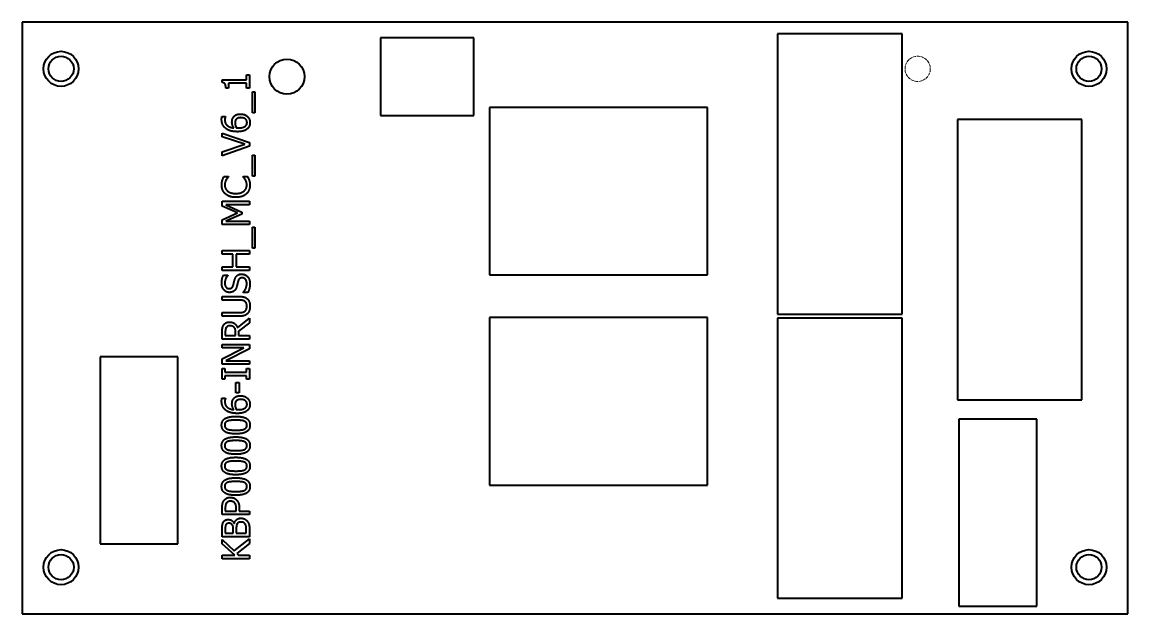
# Model space of a CAD drawing. Header units: inches. Extents: x 6934 to 18973, y 4254 to 7629.
# Drawn here: x 15527.5 to 15669.5, y 5194.8 to 5270.8 of the extents above; entities that cross this region are included whole.
import ezdxf

# ---------------------------------------------------------------- set-up
doc = ezdxf.new("R2010")
doc.units = ezdxf.units.IN
doc.header["$MEASUREMENT"] = 0
doc.linetypes.add('POWER SUPPLY CASE INLINER1$0$DASHED', pattern=[0.2067, 0.1654, -0.0413])
doc.layers.add('POWER SUPPLY CASE INLINER1$0$가려진 것(ISO)', color=2, linetype='POWER SUPPLY CASE INLINER1$0$DASHED', lineweight=18, true_color=0xffff00)
doc.layers.add('POWER SUPPLY CASE INLINER1$0$가시적인 것(ISO)', color=3, linetype='Continuous', lineweight=40, true_color=0x00ff00)

# ---------------------------------------------------------------- blocks, each defined once
blk = doc.blocks.new('POWER SUPPLY CASE INLINER1')
at = {"layer": 'POWER SUPPLY CASE INLINER1$0$가려진 것(ISO)', "ltscale": 2.424827}
blk.add_circle((3834.09, 1010.83), 1.62, dxfattribs=at)
at = {"layer": 'POWER SUPPLY CASE INLINER1$0$가시적인 것(ISO)'}
for p, q in [((3861.09, 1016.83), (3719.09, 1016.83)), ((3719.09, 1016.83), (3719.09, 940.83)), ((3861.09, 940.83), (3861.09, 1016.83)), ((3832.09, 1015.33), (3816.09, 1015.33)), ((3816.09, 1015.33), (3816.09, 979.33)), ((3832.09, 979.33), (3832.09, 1015.33)), ((3777.09, 1014.83), (3765.09, 1014.83)), ((3765.09, 1014.83), (3765.09, 1004.83)), ((3777.09, 1004.83), (3777.09, 1014.83)), ((3747.92, 1009.44), (3747.92, 1010.06)), ((3747.92, 1010.06), (3748.28, 1010.06)), ((3748.28, 1010.06), (3748.28, 1008.35)), ((3744.77, 1009.07), (3744.77, 1009.44)), ((3744.77, 1009.44), (3747.92, 1009.44)), ((3745.57, 1008.35), (3745.25, 1008.35)), ((3745.57, 1008.98), (3745.57, 1008.35)), ((3747.92, 1008.98), (3745.57, 1008.98)), ((3747.92, 1008.35), (3747.92, 1008.98)), ((3748.28, 1008.35), (3747.92, 1008.35)), ((3748.68, 1007.86), (3748.98, 1007.86)), ((3748.68, 1005.16), (3748.68, 1007.86)), ((3748.98, 1007.86), (3748.98, 1005.16)), ((3807.09, 1005.88), (3779.09, 1005.88)), ((3779.09, 1005.88), (3779.09, 984.38)), ((3807.09, 984.38), (3807.09, 1005.88)), ((3744.76, 1004.73), (3745.21, 1004.73)), ((3745.21, 1004.73), (3745.21, 1004.71)), ((3748.98, 1005.16), (3748.68, 1005.16)), ((3765.09, 1004.83), (3777.09, 1004.83)), ((3855.19, 1004.33), (3839.19, 1004.33)), ((3839.19, 1004.33), (3839.19, 968.33)), ((3855.19, 968.33), (3855.19, 1004.33)), ((3744.78, 1002.11), (3744.78, 1002.59)), ((3744.78, 1002.59), (3748.28, 1001.38)), ((3747.68, 1001.14), (3744.78, 1002.11)), ((3744.78, 1000.17), (3747.68, 1001.14)), ((3748.28, 1001.38), (3748.28, 1000.88)), ((3748.28, 1000.88), (3744.78, 999.67)), ((3744.78, 999.67), (3744.78, 1000.17)), ((3748.68, 999.73), (3748.98, 999.73)), ((3748.68, 997.03), (3748.68, 999.73)), ((3748.98, 999.73), (3748.98, 997.03)), ((3745.01, 996.99), (3745.57, 996.99)), ((3745.57, 996.99), (3745.57, 996.95)), ((3747.48, 996.95), (3747.48, 996.99)), ((3747.48, 996.99), (3748.04, 996.99)), ((3748.98, 997.03), (3748.68, 997.03)), ((3744.78, 993.82), (3748.28, 993.82)), ((3744.78, 993.18), (3744.78, 993.82)), ((3746.73, 992.33), (3744.78, 993.18)), ((3748.28, 993.36), (3745.26, 993.36)), ((3745.26, 993.36), (3747.31, 992.44)), ((3748.28, 993.82), (3748.28, 993.36)), ((3744.78, 991.46), (3746.73, 992.33)), ((3744.78, 990.82), (3744.78, 991.46)), ((3747.31, 992.16), (3745.26, 991.25)), ((3745.26, 991.25), (3748.28, 991.25)), ((3747.31, 992.44), (3747.31, 992.16)), ((3748.28, 991.25), (3748.28, 990.82)), ((3748.28, 990.82), (3744.78, 990.82)), ((3748.68, 987.8), (3748.68, 990.5)), ((3748.68, 990.5), (3748.98, 990.5)), ((3748.98, 990.5), (3748.98, 987.8)), ((3744.78, 987.49), (3748.28, 987.49)), ((3744.78, 987.02), (3744.78, 987.49)), ((3746.15, 987.02), (3744.78, 987.02)), ((3746.15, 985.41), (3746.15, 987.02)), ((3748.28, 987.02), (3746.56, 987.02)), ((3746.56, 987.02), (3746.56, 985.41)), ((3748.28, 987.49), (3748.28, 987.02)), ((3748.98, 987.8), (3748.68, 987.8)), ((3744.78, 985.41), (3746.15, 985.41)), ((3744.78, 984.94), (3744.78, 985.41)), ((3748.28, 984.94), (3744.78, 984.94)), ((3744.94, 984.33), (3745.5, 984.33)), ((3745.5, 984.33), (3745.5, 984.3)), ((3746.56, 985.41), (3748.28, 985.41)), ((3748.28, 985.41), (3748.28, 984.94)), ((3779.09, 984.38), (3807.09, 984.38)), ((3744.78, 981.6), (3746.96, 981.6)), ((3744.78, 981.13), (3744.78, 981.6)), ((3747.48, 982.09), (3747.48, 982.12)), ((3748.07, 982.09), (3747.48, 982.09)), ((3746.97, 981.13), (3744.78, 981.13)), ((3744.78, 979.06), (3744.78, 979.53)), ((3744.78, 979.53), (3746.96, 979.53)), ((3746.96, 979.06), (3744.78, 979.06)), ((3746.75, 977.58), (3748.28, 978.83)), ((3748.28, 978.83), (3748.28, 978.22)), ((3807.09, 978.88), (3779.09, 978.88)), ((3779.09, 978.88), (3779.09, 957.38)), ((3807.09, 957.38), (3807.09, 978.88)), ((3816.09, 979.33), (3832.09, 979.33)), ((3832.09, 978.83), (3816.09, 978.83)), ((3816.09, 978.83), (3816.09, 942.83)), ((3832.09, 942.83), (3832.09, 978.83)), ((3744.78, 976.12), (3744.78, 977.02)), ((3745.18, 977.05), (3745.18, 976.59)), ((3746.5, 976.59), (3746.5, 976.99)), ((3748.28, 978.22), (3746.88, 977.12)), ((3746.88, 977.12), (3746.88, 976.59)), ((3748.28, 976.12), (3744.78, 976.12)), ((3745.18, 976.59), (3746.5, 976.59)), ((3746.88, 976.59), (3748.28, 976.59)), ((3748.28, 976.59), (3748.28, 976.12)), ((3744.78, 974.98), (3744.78, 975.41)), ((3744.78, 975.41), (3748.28, 975.41)), ((3744.78, 973.57), (3747.55, 974.98)), ((3747.55, 974.98), (3744.78, 974.98)), ((3748.28, 974.89), (3745.26, 973.34)), ((3748.28, 975.41), (3748.28, 974.89)), ((3739.09, 973.83), (3729.09, 973.83)), ((3729.09, 973.83), (3729.09, 949.83)), ((3739.09, 949.83), (3739.09, 973.83)), ((3744.78, 972.91), (3744.78, 973.57)), ((3748.28, 972.91), (3744.78, 972.91)), ((3745.26, 973.34), (3748.28, 973.34)), ((3748.28, 973.34), (3748.28, 972.91)), ((3744.78, 972.33), (3745.13, 972.33)), ((3744.78, 970.98), (3744.78, 972.33)), ((3745.13, 972.33), (3745.13, 971.89)), ((3745.13, 971.89), (3747.92, 971.89)), ((3747.92, 971.42), (3745.13, 971.42)), ((3745.13, 971.42), (3745.13, 970.98)), ((3747.92, 972.33), (3748.28, 972.33)), ((3747.92, 971.89), (3747.92, 972.33)), ((3747.92, 970.98), (3747.92, 971.42)), ((3748.28, 972.33), (3748.28, 970.98)), ((3745.13, 970.98), (3744.78, 970.98)), ((3746.53, 969.22), (3746.53, 970.55)), ((3746.53, 970.55), (3746.96, 970.55)), ((3746.96, 970.55), (3746.96, 969.22)), ((3748.28, 970.98), (3747.92, 970.98)), ((3744.76, 968.55), (3745.21, 968.55)), ((3745.21, 968.55), (3745.21, 968.53)), ((3746.96, 969.22), (3746.53, 969.22)), ((3839.19, 968.33), (3855.19, 968.33)), ((3849.39, 965.83), (3839.39, 965.83)), ((3839.39, 965.83), (3839.39, 941.83)), ((3849.39, 941.83), (3849.39, 965.83)), ((3779.09, 957.38), (3807.09, 957.38)), ((3744.78, 953.58), (3744.78, 954.46)), ((3745.18, 954.43), (3745.18, 954.04)), ((3746.58, 954.04), (3746.58, 954.36)), ((3746.97, 954.44), (3746.97, 954.04)), ((3748.28, 953.58), (3744.78, 953.58)), ((3745.18, 954.04), (3746.58, 954.04)), ((3746.97, 954.04), (3748.28, 954.04)), ((3748.28, 954.04), (3748.28, 953.58)), ((3744.78, 950.74), (3744.78, 951.67)), ((3745.17, 951.65), (3745.17, 951.21)), ((3746.2, 951.21), (3746.2, 951.73)), ((3746.31, 952.46), (3746.33, 952.46)), ((3746.59, 951.73), (3746.59, 951.21)), ((3747.88, 951.21), (3747.88, 951.58)), ((3748.28, 951.75), (3748.28, 950.74)), ((3748.28, 950.74), (3744.78, 950.74)), ((3744.78, 950.38), (3746.34, 948.93)), ((3744.78, 949.81), (3744.78, 950.38)), ((3745.17, 951.21), (3746.2, 951.21)), ((3746.34, 948.93), (3748.28, 950.46)), ((3746.59, 951.21), (3747.88, 951.21)), ((3748.28, 950.46), (3748.28, 949.86)), ((3729.09, 949.83), (3739.09, 949.83)), ((3746.39, 948.38), (3744.78, 949.81)), ((3748.28, 949.86), (3746.65, 948.58)), ((3746.65, 948.58), (3746.88, 948.38)), ((3744.78, 948.38), (3746.39, 948.38)), ((3744.78, 947.91), (3744.78, 948.38)), ((3748.28, 947.91), (3744.78, 947.91)), ((3746.88, 948.38), (3748.28, 948.38)), ((3748.28, 948.38), (3748.28, 947.91)), ((3816.09, 942.83), (3832.09, 942.83)), ((3839.39, 941.83), (3849.39, 941.83)), ((3719.09, 940.83), (3861.09, 940.83))]:
    blk.add_line(p, q, dxfattribs=at)
for centre, radius in [((3724.09, 1010.83), 2.25), ((3856.09, 1010.83), 2.25), ((3724.09, 1010.83), 1.62), ((3753.09, 1009.83), 2.25), ((3856.09, 1010.83), 1.62), ((3724.09, 946.83), 2.25), ((3856.09, 946.83), 2.25), ((3724.09, 946.83), 1.62), ((3856.09, 946.83), 1.62)]:
    blk.add_circle(centre, radius, dxfattribs=at)
for points in [[(3745.25, 1008.35), (3745.25, 1008.71), (3745.05, 1009.05), (3744.77, 1009.07)], [(3744.71, 1004.33), (3744.71, 1004.45), (3744.74, 1004.65), (3744.76, 1004.73)], [(3745.28, 1003.15), (3745.01, 1003.34), (3744.71, 1003.94), (3744.71, 1004.33)], [(3745.21, 1004.71), (3745.18, 1004.65), (3745.12, 1004.41), (3745.12, 1004.27)], [(3745.12, 1004.27), (3745.12, 1003.83), (3745.71, 1003.3), (3746.29, 1003.25)], [(3746.04, 1003.98), (3746.04, 1004.18), (3746.12, 1004.49), (3746.25, 1004.65)], [(3746.29, 1003.25), (3746.17, 1003.41), (3746.04, 1003.77), (3746.04, 1003.98)], [(3746.25, 1004.65), (3746.39, 1004.85), (3746.84, 1005.03), (3747.14, 1005.03)], [(3746.55, 1004.32), (3746.48, 1004.23), (3746.43, 1003.99), (3746.43, 1003.87)], [(3747.16, 1004.56), (3746.95, 1004.56), (3746.66, 1004.44), (3746.55, 1004.32)], [(3747.14, 1005.03), (3747.41, 1005.03), (3747.87, 1004.86), (3748.02, 1004.7)], [(3747.97, 1003.92), (3747.97, 1004.21), (3747.57, 1004.56), (3747.16, 1004.56)], [(3748.02, 1004.7), (3748.18, 1004.55), (3748.35, 1004.16), (3748.35, 1003.92)], [(3746.74, 1002.76), (3746.28, 1002.76), (3745.55, 1002.95), (3745.28, 1003.15)], [(3746.43, 1003.87), (3746.43, 1003.71), (3746.53, 1003.4), (3746.62, 1003.25)], [(3746.62, 1003.25), (3746.68, 1003.24), (3746.77, 1003.24), (3746.85, 1003.24)], [(3748.03, 1003.15), (3747.84, 1002.97), (3747.21, 1002.76), (3746.74, 1002.76)], [(3746.85, 1003.24), (3747.21, 1003.24), (3747.65, 1003.38), (3747.77, 1003.49)], [(3747.77, 1003.49), (3747.88, 1003.59), (3747.97, 1003.8), (3747.97, 1003.92)], [(3748.35, 1003.92), (3748.35, 1003.69), (3748.19, 1003.3), (3748.03, 1003.15)], [(3744.81, 996.52), (3744.84, 996.64), (3744.95, 996.87), (3745.01, 996.99)], [(3745.57, 996.95), (3745.52, 996.89), (3745.36, 996.69), (3745.28, 996.56)], [(3747.76, 996.58), (3747.69, 996.71), (3747.54, 996.9), (3747.48, 996.95)], [(3748.04, 996.99), (3748.09, 996.87), (3748.19, 996.67), (3748.24, 996.52)], [(3744.72, 995.91), (3744.72, 996.08), (3744.77, 996.39), (3744.81, 996.52)], [(3745.2, 994.77), (3744.96, 994.98), (3744.72, 995.55), (3744.72, 995.91)], [(3745.28, 996.56), (3745.21, 996.42), (3745.11, 996.11), (3745.11, 995.9)], [(3745.11, 995.9), (3745.11, 995.68), (3745.3, 995.28), (3745.47, 995.13)], [(3747.59, 995.14), (3747.76, 995.29), (3747.94, 995.68), (3747.94, 995.9)], [(3747.94, 995.9), (3747.94, 996.11), (3747.84, 996.45), (3747.76, 996.58)], [(3748.34, 995.9), (3748.34, 995.56), (3748.11, 994.98), (3747.88, 994.77)], [(3748.24, 996.52), (3748.29, 996.37), (3748.34, 996.11), (3748.34, 995.9)], [(3746.53, 994.33), (3746.09, 994.33), (3745.44, 994.56), (3745.2, 994.77)], [(3745.47, 995.13), (3745.65, 994.98), (3746.19, 994.82), (3746.53, 994.82)], [(3746.53, 994.82), (3746.89, 994.82), (3747.41, 994.99), (3747.59, 995.14)], [(3747.88, 994.77), (3747.65, 994.56), (3746.97, 994.33), (3746.53, 994.33)], [(3744.72, 983.29), (3744.72, 983.59), (3744.83, 984.11), (3744.94, 984.33)], [(3745.5, 984.3), (3745.34, 984.13), (3745.12, 983.61), (3745.12, 983.32)], [(3746.4, 983.78), (3746.51, 984.14), (3746.95, 984.47), (3747.28, 984.47)], [(3747.28, 984.47), (3747.49, 984.47), (3747.88, 984.3), (3748.02, 984.15)], [(3748.02, 984.15), (3748.18, 983.99), (3748.34, 983.56), (3748.34, 983.24)], [(3745.72, 982.12), (3745.29, 982.12), (3744.72, 982.78), (3744.72, 983.29)], [(3745.12, 983.32), (3745.12, 983), (3745.42, 982.6), (3745.67, 982.6)], [(3745.67, 982.6), (3745.89, 982.6), (3746.15, 982.84), (3746.21, 983.06)], [(3746.21, 983.06), (3746.25, 983.21), (3746.35, 983.63), (3746.4, 983.78)], [(3746.66, 982.92), (3746.61, 982.74), (3746.47, 982.45), (3746.35, 982.34)], [(3746.82, 983.55), (3746.77, 983.39), (3746.71, 983.12), (3746.66, 982.92)], [(3747.35, 983.99), (3747.14, 983.99), (3746.88, 983.78), (3746.82, 983.55)], [(3747.94, 983.21), (3747.94, 983.59), (3747.62, 983.99), (3747.35, 983.99)], [(3747.48, 982.12), (3747.7, 982.35), (3747.94, 982.94), (3747.94, 983.21)], [(3748.34, 983.24), (3748.34, 982.86), (3748.18, 982.33), (3748.07, 982.09)], [(3746.35, 982.34), (3746.23, 982.24), (3745.92, 982.12), (3745.72, 982.12)], [(3746.96, 981.6), (3747.33, 981.6), (3747.85, 981.45), (3748.03, 981.26)], [(3748.03, 981.26), (3748.19, 981.1), (3748.35, 980.65), (3748.35, 980.33)], [(3747.67, 980.98), (3747.53, 981.07), (3747.21, 981.13), (3746.97, 981.13)], [(3747.95, 980.33), (3747.95, 980.55), (3747.81, 980.89), (3747.67, 980.98)], [(3747.67, 979.68), (3747.81, 979.77), (3747.95, 980.1), (3747.95, 980.33)], [(3748.35, 980.33), (3748.35, 980.02), (3748.19, 979.56), (3748.03, 979.4)], [(3746.96, 979.53), (3747.21, 979.53), (3747.53, 979.59), (3747.67, 979.68)], [(3748.03, 979.4), (3747.85, 979.21), (3747.34, 979.06), (3746.96, 979.06)], [(3744.78, 977.02), (3744.78, 977.32), (3744.84, 977.73), (3744.96, 977.91)], [(3744.96, 977.91), (3745.08, 978.1), (3745.45, 978.31), (3745.73, 978.31)], [(3745.3, 977.6), (3745.23, 977.5), (3745.18, 977.24), (3745.18, 977.05)], [(3745.76, 977.83), (3745.61, 977.83), (3745.38, 977.72), (3745.3, 977.6)], [(3745.73, 978.31), (3746.11, 978.31), (3746.63, 977.92), (3746.75, 977.58)], [(3746.31, 977.63), (3746.22, 977.73), (3745.95, 977.83), (3745.76, 977.83)], [(3746.5, 976.99), (3746.5, 977.2), (3746.43, 977.52), (3746.31, 977.63)], [(3744.71, 968.15), (3744.71, 968.27), (3744.74, 968.47), (3744.76, 968.55)], [(3745.21, 968.53), (3745.18, 968.46), (3745.12, 968.22), (3745.12, 968.09)], [(3746.04, 967.79), (3746.04, 968), (3746.12, 968.3), (3746.25, 968.47)], [(3746.25, 968.47), (3746.39, 968.66), (3746.84, 968.85), (3747.14, 968.85)], [(3747.14, 968.85), (3747.41, 968.85), (3747.87, 968.67), (3748.02, 968.52)], [(3748.02, 968.52), (3748.18, 968.37), (3748.35, 967.97), (3748.35, 967.74)], [(3745.28, 966.96), (3745.01, 967.15), (3744.71, 967.76), (3744.71, 968.15)], [(3745.12, 968.09), (3745.12, 967.65), (3745.71, 967.12), (3746.29, 967.06)], [(3746.29, 967.06), (3746.17, 967.23), (3746.04, 967.58), (3746.04, 967.79)], [(3746.55, 968.14), (3746.48, 968.04), (3746.43, 967.81), (3746.43, 967.69)], [(3746.43, 967.69), (3746.43, 967.52), (3746.53, 967.21), (3746.62, 967.06)], [(3747.16, 968.37), (3746.95, 968.37), (3746.66, 968.26), (3746.55, 968.14)], [(3746.62, 967.06), (3746.68, 967.06), (3746.77, 967.06), (3746.85, 967.06)], [(3746.85, 967.06), (3747.21, 967.06), (3747.65, 967.2), (3747.77, 967.31)], [(3747.97, 967.74), (3747.97, 968.03), (3747.57, 968.37), (3747.16, 968.37)], [(3747.77, 967.31), (3747.88, 967.4), (3747.97, 967.62), (3747.97, 967.74)], [(3748.35, 967.74), (3748.35, 967.5), (3748.19, 967.12), (3748.03, 966.97)], [(3744.71, 965.07), (3744.71, 965.65), (3745.61, 966.19), (3746.53, 966.19)], [(3746.74, 966.58), (3746.28, 966.58), (3745.55, 966.77), (3745.28, 966.96)], [(3746.53, 965.71), (3746.17, 965.71), (3745.64, 965.66), (3745.46, 965.59)], [(3746.53, 966.19), (3747.47, 966.19), (3748.35, 965.64), (3748.35, 965.07)], [(3747.59, 965.59), (3747.42, 965.66), (3746.89, 965.71), (3746.53, 965.71)], [(3748.03, 966.97), (3747.84, 966.79), (3747.21, 966.58), (3746.74, 966.58)], [(3746.53, 963.95), (3745.58, 963.95), (3744.71, 964.5), (3744.71, 965.07)], [(3745.46, 965.59), (3745.28, 965.52), (3745.1, 965.27), (3745.1, 965.07)], [(3745.1, 965.07), (3745.1, 964.88), (3745.28, 964.62), (3745.46, 964.55)], [(3745.46, 964.55), (3745.64, 964.48), (3746.19, 964.43), (3746.53, 964.43)], [(3748.35, 965.07), (3748.35, 964.49), (3747.45, 963.95), (3746.53, 963.95)], [(3746.53, 964.43), (3746.9, 964.43), (3747.39, 964.47), (3747.59, 964.55)], [(3747.96, 965.07), (3747.96, 965.27), (3747.78, 965.52), (3747.59, 965.59)], [(3747.59, 964.55), (3747.77, 964.62), (3747.96, 964.87), (3747.96, 965.07)], [(3744.71, 962.45), (3744.71, 963.02), (3745.61, 963.56), (3746.53, 963.56)], [(3745.46, 962.96), (3745.28, 962.89), (3745.1, 962.64), (3745.1, 962.45)], [(3746.53, 963.09), (3746.17, 963.09), (3745.64, 963.03), (3745.46, 962.96)], [(3746.53, 963.56), (3747.47, 963.56), (3748.35, 963.02), (3748.35, 962.45)], [(3747.59, 962.96), (3747.42, 963.03), (3746.89, 963.09), (3746.53, 963.09)], [(3747.96, 962.45), (3747.96, 962.64), (3747.78, 962.89), (3747.59, 962.96)], [(3746.53, 961.33), (3745.58, 961.33), (3744.71, 961.87), (3744.71, 962.45)], [(3745.1, 962.45), (3745.1, 962.25), (3745.28, 962), (3745.46, 961.92)], [(3745.46, 961.92), (3745.64, 961.85), (3746.19, 961.8), (3746.53, 961.8)], [(3748.35, 962.45), (3748.35, 961.87), (3747.45, 961.33), (3746.53, 961.33)], [(3746.53, 961.8), (3746.9, 961.8), (3747.39, 961.85), (3747.59, 961.92)], [(3747.59, 961.92), (3747.77, 961.99), (3747.96, 962.24), (3747.96, 962.45)], [(3744.71, 959.82), (3744.71, 960.4), (3745.61, 960.94), (3746.53, 960.94)], [(3745.46, 960.33), (3745.28, 960.26), (3745.1, 960.02), (3745.1, 959.82)], [(3746.53, 960.46), (3746.17, 960.46), (3745.64, 960.4), (3745.46, 960.33)], [(3746.53, 960.94), (3747.47, 960.94), (3748.35, 960.39), (3748.35, 959.82)], [(3747.59, 960.34), (3747.42, 960.4), (3746.89, 960.46), (3746.53, 960.46)], [(3747.96, 959.82), (3747.96, 960.01), (3747.78, 960.27), (3747.59, 960.34)], [(3746.53, 958.7), (3745.58, 958.7), (3744.71, 959.25), (3744.71, 959.82)], [(3745.1, 959.82), (3745.1, 959.62), (3745.28, 959.37), (3745.46, 959.3)], [(3745.46, 959.3), (3745.64, 959.23), (3746.19, 959.18), (3746.53, 959.18)], [(3748.35, 959.82), (3748.35, 959.24), (3747.45, 958.7), (3746.53, 958.7)], [(3746.53, 959.18), (3746.9, 959.18), (3747.39, 959.22), (3747.59, 959.3)], [(3747.59, 959.3), (3747.77, 959.36), (3747.96, 959.62), (3747.96, 959.82)], [(3744.71, 957.19), (3744.71, 957.77), (3745.61, 958.31), (3746.53, 958.31)], [(3746.53, 956.07), (3745.58, 956.07), (3744.71, 956.62), (3744.71, 957.19)], [(3745.46, 957.71), (3745.28, 957.64), (3745.1, 957.39), (3745.1, 957.19)], [(3745.1, 957.19), (3745.1, 957), (3745.28, 956.75), (3745.46, 956.67)], [(3746.53, 957.83), (3746.17, 957.83), (3745.64, 957.78), (3745.46, 957.71)], [(3746.53, 958.31), (3747.47, 958.31), (3748.35, 957.76), (3748.35, 957.19)], [(3747.59, 957.71), (3747.42, 957.78), (3746.89, 957.83), (3746.53, 957.83)], [(3748.35, 957.19), (3748.35, 956.62), (3747.45, 956.07), (3746.53, 956.07)], [(3747.96, 957.19), (3747.96, 957.39), (3747.78, 957.64), (3747.59, 957.71)], [(3747.59, 956.67), (3747.77, 956.74), (3747.96, 956.99), (3747.96, 957.19)], [(3745, 955.37), (3745.13, 955.57), (3745.54, 955.79), (3745.83, 955.79)], [(3745.46, 956.67), (3745.64, 956.6), (3746.19, 956.55), (3746.53, 956.55)], [(3745.83, 955.79), (3746.06, 955.79), (3746.47, 955.63), (3746.61, 955.48)], [(3746.53, 956.55), (3746.9, 956.55), (3747.39, 956.6), (3747.59, 956.67)], [(3744.78, 954.46), (3744.78, 954.77), (3744.88, 955.21), (3745, 955.37)], [(3745.31, 955.05), (3745.24, 954.94), (3745.18, 954.65), (3745.18, 954.43)], [(3745.85, 955.3), (3745.67, 955.3), (3745.4, 955.18), (3745.31, 955.05)], [(3746.37, 955.11), (3746.26, 955.21), (3746.01, 955.3), (3745.85, 955.3)], [(3746.58, 954.36), (3746.58, 954.64), (3746.49, 954.99), (3746.37, 955.11)], [(3746.61, 955.48), (3746.79, 955.3), (3746.97, 954.81), (3746.97, 954.44)], [(3744.92, 952.59), (3745.02, 952.78), (3745.34, 952.95), (3745.57, 952.95)], [(3745.57, 952.95), (3745.81, 952.95), (3746.2, 952.69), (3746.31, 952.46)], [(3746.33, 952.46), (3746.42, 952.77), (3746.87, 953.12), (3747.2, 953.12)], [(3747.2, 953.12), (3747.46, 953.12), (3747.86, 952.92), (3747.99, 952.75)], [(3744.78, 951.67), (3744.78, 952.04), (3744.83, 952.42), (3744.92, 952.59)], [(3745.27, 952.29), (3745.2, 952.17), (3745.17, 951.9), (3745.17, 951.65)], [(3745.63, 952.47), (3745.51, 952.47), (3745.32, 952.38), (3745.27, 952.29)], [(3746.08, 952.27), (3746.01, 952.38), (3745.8, 952.47), (3745.63, 952.47)], [(3746.2, 951.73), (3746.2, 951.95), (3746.15, 952.16), (3746.08, 952.27)], [(3746.68, 952.35), (3746.62, 952.24), (3746.59, 951.97), (3746.59, 951.73)], [(3747.22, 952.63), (3747.02, 952.63), (3746.77, 952.52), (3746.68, 952.35)], [(3747.73, 952.38), (3747.64, 952.51), (3747.41, 952.63), (3747.22, 952.63)], [(3747.88, 951.58), (3747.88, 951.89), (3747.82, 952.24), (3747.73, 952.38)], [(3747.99, 952.75), (3748.15, 952.55), (3748.28, 952.1), (3748.28, 951.75)]]:
    blk.add_open_spline(points, degree=2, dxfattribs=at)

msp = doc.modelspace()

# ---------------------------------------------------------------- block references
msp.add_blockref('POWER SUPPLY CASE INLINER1', (11808.399, 4254.001))

doc.saveas('drawing.dxf')
